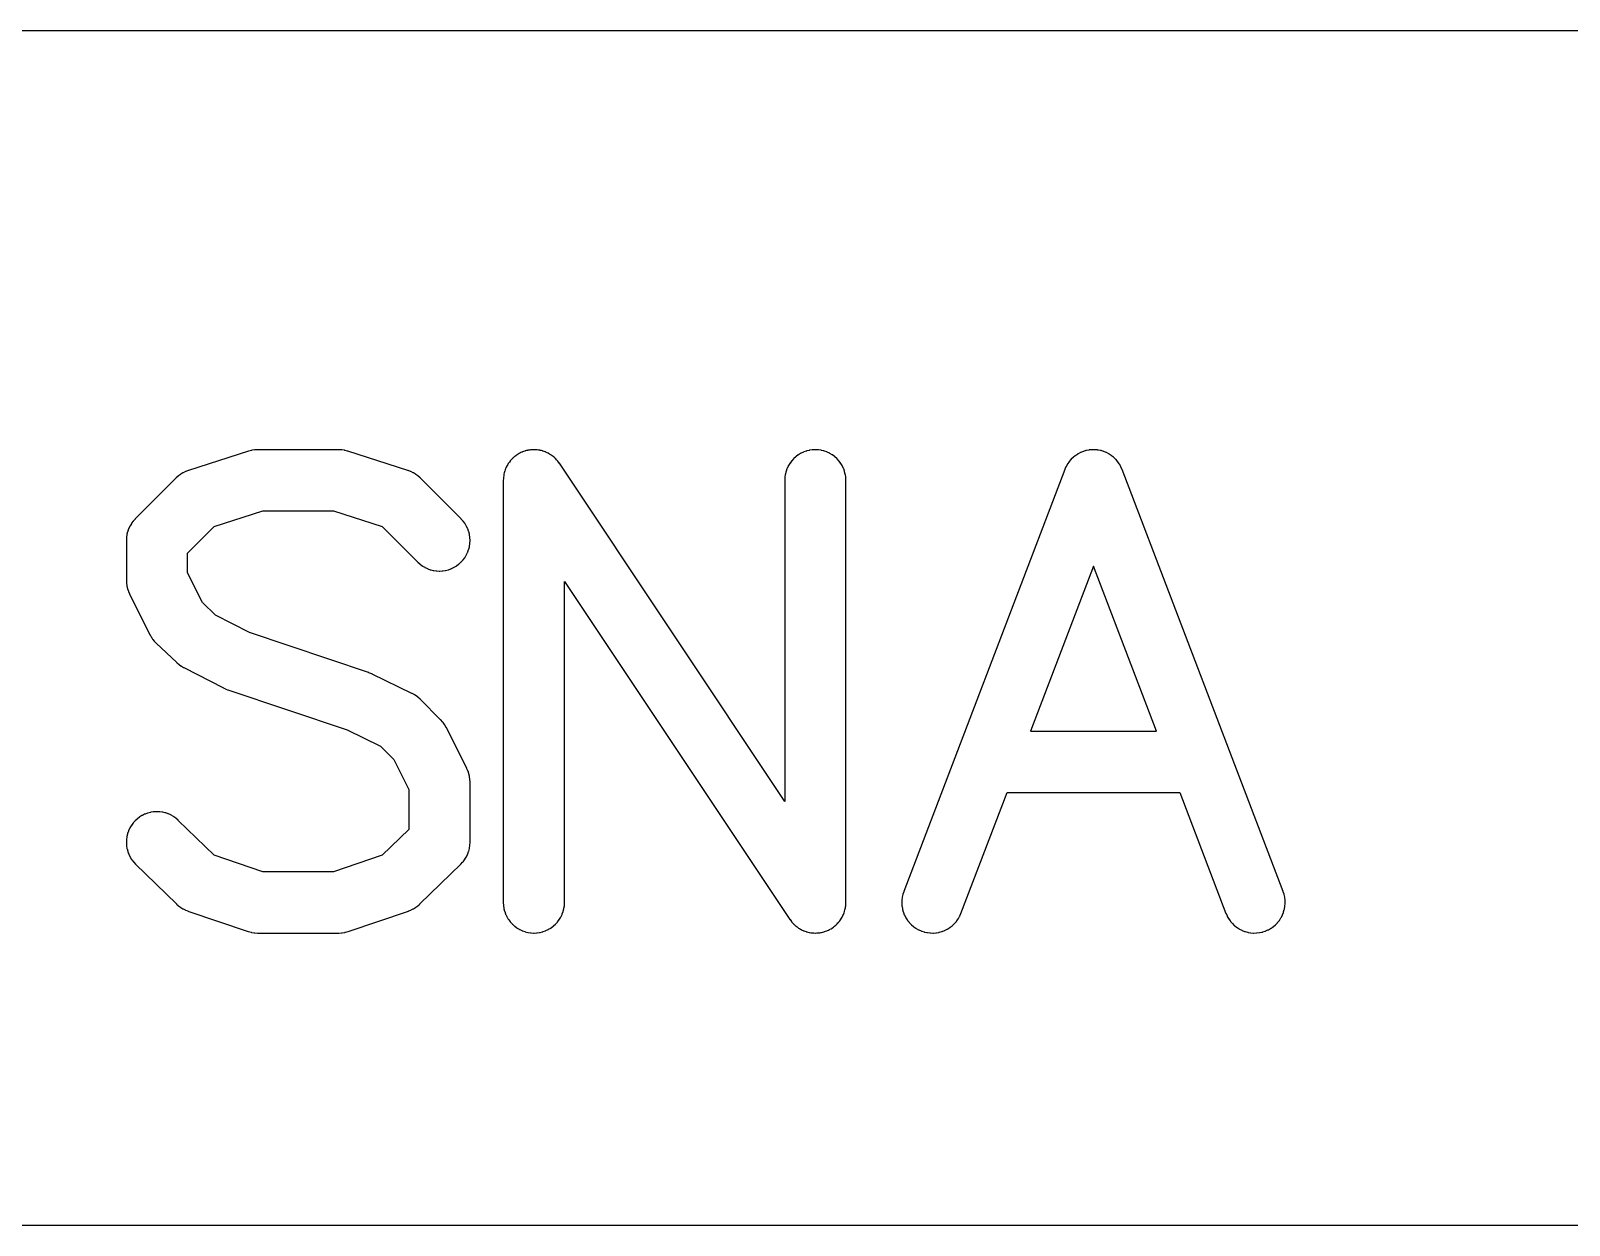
# Model space of a CAD drawing. Header units: inches. Extents: x -0.5 to 10, y -2.4 to 3.9.
# Drawn here: x 3.359 to 3.5023, y -2.0665 to -1.9552 of the extents above; entities that cross this region are included whole.
import ezdxf

# ---------------------------------------------------------------- set-up
doc = ezdxf.new("R2010")
doc.units = ezdxf.units.IN

msp = doc.modelspace()

# ---------------------------------------------------------------- linework, layer by layer
for points in [[(3.03095, -2.06645), (3.79965, -2.06645), (3.79965, -1.95525), (3.03095, -1.95525)], [(3.391772, -2.001402), (3.395085, -2.004715), (3.395095, -2.004725), (3.395103, -2.004732), (3.395273, -2.004887), (3.39529, -2.004902), (3.395311, -2.004918), (3.395497, -2.005056), (3.395514, -2.005068), (3.395537, -2.005083), (3.395735, -2.005201), (3.395756, -2.005213), (3.395778, -2.005225), (3.395987, -2.005323), (3.396008, -2.005333), (3.396032, -2.005342), (3.396249, -2.00542), (3.39627, -2.005427), (3.396296, -2.005434), (3.39652, -2.00549), (3.396545, -2.005496), (3.396568, -2.005499), (3.396796, -2.005533), (3.396819, -2.005536), (3.396845, -2.005538), (3.397075, -2.005549), (3.3971, -2.00555), (3.397125, -2.005549), (3.397355, -2.005538), (3.397381, -2.005536), (3.397404, -2.005533), (3.397632, -2.005499), (3.397655, -2.005496), (3.39768, -2.00549), (3.397904, -2.005434), (3.39793, -2.005427), (3.397951, -2.00542), (3.398168, -2.005342), (3.398192, -2.005333), (3.398213, -2.005323), (3.398422, -2.005225), (3.398444, -2.005213), (3.398465, -2.005201), (3.398663, -2.005083), (3.398686, -2.005068), (3.398703, -2.005056), (3.398889, -2.004918), (3.39891, -2.004902), (3.398927, -2.004887), (3.399097, -2.004732), (3.399115, -2.004715), (3.399132, -2.004697), (3.399287, -2.004527), (3.399302, -2.00451), (3.399318, -2.004489), (3.399456, -2.004303), (3.399468, -2.004286), (3.399483, -2.004263), (3.399601, -2.004065), (3.399613, -2.004044), (3.399625, -2.004022), (3.399723, -2.003813), (3.399733, -2.003792), (3.399742, -2.003768), (3.39982, -2.003551), (3.399827, -2.00353), (3.399834, -2.003504), (3.39989, -2.00328), (3.399896, -2.003255), (3.399899, -2.003232), (3.399933, -2.003004), (3.399936, -2.002981), (3.399938, -2.002955), (3.399949, -2.002725), (3.39995, -2.0027), (3.399949, -2.002675), (3.399938, -2.002445), (3.399936, -2.002419), (3.399933, -2.002396), (3.399899, -2.002168), (3.399896, -2.002145), (3.39989, -2.00212), (3.399834, -2.001896), (3.399827, -2.00187), (3.39982, -2.001849), (3.399742, -2.001632), (3.399733, -2.001608), (3.399723, -2.001587), (3.399625, -2.001378), (3.399613, -2.001356), (3.399601, -2.001335), (3.399483, -2.001137), (3.399468, -2.001114), (3.399456, -2.001097), (3.399318, -2.000911), (3.399302, -2.00089), (3.399287, -2.000873), (3.399132, -2.000703), (3.399125, -2.000695), (3.399115, -2.000685), (3.395315, -1.996885), (3.395299, -1.996869), (3.395298, -1.996868), (3.395133, -1.996718), (3.395117, -1.996705), (3.395097, -1.996688), (3.394918, -1.996555), (3.394899, -1.996541), (3.394879, -1.996528), (3.394689, -1.996412), (3.394667, -1.996399), (3.394647, -1.996389), (3.394447, -1.996291), (3.394428, -1.996283), (3.394403, -1.996273), (3.394195, -1.996195), (3.394187, -1.996192), (3.394172, -1.996187), (3.388572, -1.994387), (3.388565, -1.994385), (3.388547, -1.994379), (3.388312, -1.994317), (3.388286, -1.994311), (3.388286, -1.994311), (3.388261, -1.994306), (3.388021, -1.994269), (3.387996, -1.994265), (3.387996, -1.994265), (3.387969, -1.994263), (3.387726, -1.994251), (3.38771, -1.99425), (3.3877, -1.99425), (3.3802, -1.99425), (3.38019, -1.99425), (3.380174, -1.994251), (3.379931, -1.994263), (3.379904, -1.994265), (3.379904, -1.994265), (3.379879, -1.994269), (3.379639, -1.994306), (3.379614, -1.994311), (3.379614, -1.994311), (3.379588, -1.994317), (3.379353, -1.994379), (3.379335, -1.994385), (3.379328, -1.994387), (3.373728, -1.996187), (3.373713, -1.996192), (3.373705, -1.996195), (3.373497, -1.996273), (3.373472, -1.996283), (3.373453, -1.996291), (3.373253, -1.996389), (3.373233, -1.996399), (3.373211, -1.996412), (3.373021, -1.996528), (3.373001, -1.996541), (3.372982, -1.996555), (3.372803, -1.996688), (3.372783, -1.996705), (3.372767, -1.996718), (3.372602, -1.996868), (3.372601, -1.996869), (3.372585, -1.996885), (3.368785, -2.000685), (3.368775, -2.000695), (3.368768, -2.000703), (3.368613, -2.000873), (3.368598, -2.00089), (3.368582, -2.000911), (3.368444, -2.001097), (3.368432, -2.001114), (3.368417, -2.001137), (3.368299, -2.001335), (3.368287, -2.001356), (3.368275, -2.001378), (3.368177, -2.001587), (3.368167, -2.001608), (3.368158, -2.001632), (3.36808, -2.001849), (3.368073, -2.00187), (3.368066, -2.001896), (3.36801, -2.00212), (3.368004, -2.002145), (3.368001, -2.002168), (3.367967, -2.002396), (3.367964, -2.002419), (3.367962, -2.002445), (3.367951, -2.002675), (3.36795, -2.00269), (3.36795, -2.0027), (3.36795, -2.0064), (3.36795, -2.006411), (3.367951, -2.006423), (3.367961, -2.006641), (3.367962, -2.006666), (3.367965, -2.006687), (3.367995, -2.006903), (3.367999, -2.006925), (3.368004, -2.006948), (3.368054, -2.00716), (3.36806, -2.007186), (3.368066, -2.007205), (3.368136, -2.007411), (3.368145, -2.007436), (3.368153, -2.007454), (3.368241, -2.007654), (3.368247, -2.007666), (3.368251, -2.007675), (3.370151, -2.011475), (3.370153, -2.011479), (3.370161, -2.011494), (3.370261, -2.011673), (3.37027, -2.01169), (3.370283, -2.01171), (3.370398, -2.01188), (3.370411, -2.011898), (3.370424, -2.011915), (3.370553, -2.012074), (3.370568, -2.012092), (3.370582, -2.012106), (3.370724, -2.012254), (3.37073, -2.01226), (3.37074, -2.012269), (3.37264, -2.014069), (3.372652, -2.01408), (3.372657, -2.014085), (3.372826, -2.01423), (3.372841, -2.014242), (3.372863, -2.014259), (3.373045, -2.014388), (3.373063, -2.0144), (3.373085, -2.014413), (3.373277, -2.014524), (3.373282, -2.014527), (3.373298, -2.014535), (3.376998, -2.016435), (3.377014, -2.016443), (3.377015, -2.016444), (3.377175, -2.016518), (3.377192, -2.016526), (3.377209, -2.016533), (3.377374, -2.016595), (3.377389, -2.0166), (3.377392, -2.016601), (3.388518, -2.020343), (3.391623, -2.021854), (3.392858, -2.023088), (3.39425, -2.025873), (3.39425, -2.029597), (3.391774, -2.032008), (3.38723, -2.03355), (3.38067, -2.03355), (3.376126, -2.032008), (3.372788, -2.028758), (3.372777, -2.028748), (3.37277, -2.028741), (3.372597, -2.028589), (3.372579, -2.028574), (3.372559, -2.028558), (3.372372, -2.028423), (3.372351, -2.028409), (3.372331, -2.028397), (3.372131, -2.028281), (3.37211, -2.028269), (3.372088, -2.028258), (3.371878, -2.028162), (3.371854, -2.028152), (3.371832, -2.028144), (3.371614, -2.028069), (3.37159, -2.028062), (3.371567, -2.028056), (3.371343, -2.028003), (3.371319, -2.027998), (3.371294, -2.027994), (3.371066, -2.027963), (3.371045, -2.027961), (3.371017, -2.027959), (3.370787, -2.027951), (3.370764, -2.02795), (3.370737, -2.027951), (3.370507, -2.027966), (3.370483, -2.027968), (3.370459, -2.027971), (3.370231, -2.028008), (3.370204, -2.028013), (3.370183, -2.028018), (3.36996, -2.028077), (3.369934, -2.028085), (3.369913, -2.028092), (3.369697, -2.028173), (3.369673, -2.028182), (3.369652, -2.028192), (3.369445, -2.028293), (3.369421, -2.028306), (3.369402, -2.028317), (3.369206, -2.028438), (3.369184, -2.028452), (3.369165, -2.028466), (3.368982, -2.028606), (3.368961, -2.028623), (3.368944, -2.028637), (3.368776, -2.028795), (3.368758, -2.028812), (3.368741, -2.02883), (3.368589, -2.029003), (3.368574, -2.029021), (3.368558, -2.029041), (3.368423, -2.029228), (3.368409, -2.029249), (3.368397, -2.029269), (3.368281, -2.029469), (3.368269, -2.02949), (3.368258, -2.029512), (3.368162, -2.029722), (3.368152, -2.029746), (3.368144, -2.029768), (3.368069, -2.029986), (3.368062, -2.03001), (3.368056, -2.030033), (3.368003, -2.030257), (3.367998, -2.030281), (3.367994, -2.030306), (3.367963, -2.030534), (3.367961, -2.030555), (3.367959, -2.030583), (3.367951, -2.030813), (3.36795, -2.030836), (3.367951, -2.030863), (3.367966, -2.031093), (3.367968, -2.031117), (3.367971, -2.031141), (3.368008, -2.031369), (3.368013, -2.031396), (3.368018, -2.031417), (3.368077, -2.03164), (3.368085, -2.031666), (3.368092, -2.031687), (3.368173, -2.031903), (3.368182, -2.031927), (3.368192, -2.031948), (3.368293, -2.032155), (3.368306, -2.032179), (3.368317, -2.032198), (3.368438, -2.032394), (3.368452, -2.032416), (3.368466, -2.032435), (3.368606, -2.032618), (3.368623, -2.032639), (3.368637, -2.032656), (3.368795, -2.032824), (3.368802, -2.032832), (3.368812, -2.032842), (3.372612, -2.036542), (3.372619, -2.036548), (3.372628, -2.036557), (3.372784, -2.036696), (3.372802, -2.036711), (3.372819, -2.036724), (3.372987, -2.036849), (3.373006, -2.036863), (3.373023, -2.036874), (3.373202, -2.036983), (3.373221, -2.036994), (3.373241, -2.037004), (3.373428, -2.037097), (3.373447, -2.037106), (3.373469, -2.037115), (3.373663, -2.037191), (3.373667, -2.037193), (3.373684, -2.037199), (3.379284, -2.039099), (3.379298, -2.039103), (3.37931, -2.039107), (3.379557, -2.039176), (3.379581, -2.039182), (3.379581, -2.039182), (3.37961, -2.039188), (3.379863, -2.039229), (3.37989, -2.039233), (3.37989, -2.039233), (3.379917, -2.039235), (3.380173, -2.039249), (3.380191, -2.03925), (3.3802, -2.03925), (3.3877, -2.03925), (3.387709, -2.03925), (3.387727, -2.039249), (3.387983, -2.039235), (3.38801, -2.039233), (3.38801, -2.039233), (3.388037, -2.039229), (3.38829, -2.039188), (3.388319, -2.039182), (3.388319, -2.039182), (3.388343, -2.039176), (3.38859, -2.039107), (3.388602, -2.039103), (3.388616, -2.039099), (3.394216, -2.037199), (3.394233, -2.037193), (3.394237, -2.037191), (3.394431, -2.037115), (3.394453, -2.037106), (3.394472, -2.037097), (3.394659, -2.037004), (3.394679, -2.036994), (3.394698, -2.036983), (3.394877, -2.036874), (3.394894, -2.036863), (3.394913, -2.036849), (3.395081, -2.036724), (3.395098, -2.036711), (3.395116, -2.036696), (3.395272, -2.036557), (3.395281, -2.036548), (3.395288, -2.036542), (3.399088, -2.032842), (3.399098, -2.032832), (3.399106, -2.032824), (3.399265, -2.032652), (3.399279, -2.032637), (3.399279, -2.032637), (3.399297, -2.032614), (3.399439, -2.032427), (3.399454, -2.032407), (3.399467, -2.032386), (3.39959, -2.032186), (3.399602, -2.032164), (3.399602, -2.032164), (3.399614, -2.032142), (3.399715, -2.031931), (3.399725, -2.031911), (3.399735, -2.031885), (3.399815, -2.031665), (3.399824, -2.031638), (3.399824, -2.031638), (3.39983, -2.031617), (3.399888, -2.03139), (3.399893, -2.031366), (3.399893, -2.031366), (3.399898, -2.031341), (3.399933, -2.031109), (3.399936, -2.031084), (3.399936, -2.031084), (3.399938, -2.031059), (3.399949, -2.030825), (3.39995, -2.03081), (3.39995, -2.0308), (3.39995, -2.0252), (3.39995, -2.025189), (3.399949, -2.025177), (3.399939, -2.024959), (3.399938, -2.024934), (3.399935, -2.024913), (3.399905, -2.024697), (3.399901, -2.024675), (3.399896, -2.024652), (3.399846, -2.02444), (3.39984, -2.024414), (3.399834, -2.024395), (3.399764, -2.024189), (3.399755, -2.024164), (3.399747, -2.024146), (3.399659, -2.023946), (3.399653, -2.023934), (3.399649, -2.023925), (3.397749, -2.020125), (3.397743, -2.020114), (3.397736, -2.020102), (3.397612, -2.019883), (3.397599, -2.019861), (3.397599, -2.019861), (3.397583, -2.019838), (3.397436, -2.019633), (3.397421, -2.019614), (3.397421, -2.019614), (3.397402, -2.019592), (3.397234, -2.019404), (3.397224, -2.019394), (3.397215, -2.019385), (3.395315, -2.017485), (3.395302, -2.017472), (3.395295, -2.017466), (3.395101, -2.017292), (3.395078, -2.017273), (3.395078, -2.017273), (3.395058, -2.017257), (3.394846, -2.017106), (3.394821, -2.01709), (3.394821, -2.01709), (3.394799, -2.017077), (3.394571, -2.01695), (3.394559, -2.016943), (3.394547, -2.016937), (3.390847, -2.015137), (3.390833, -2.015131), (3.390817, -2.015124), (3.390538, -2.01501), (3.390521, -2.015003), (3.390508, -2.014999), (3.379411, -2.011267), (3.376264, -2.009651), (3.375025, -2.008476), (3.37365, -2.005727), (3.37365, -2.003881), (3.376128, -2.001402), (3.380647, -1.99995), (3.387253, -1.99995)], [(3.40305, -1.997098), (3.40305, -1.9971), (3.40305, -2.0364), (3.40305, -2.03641), (3.403051, -2.036425), (3.403062, -2.036655), (3.403064, -2.036681), (3.403067, -2.036704), (3.403101, -2.036932), (3.403104, -2.036955), (3.40311, -2.03698), (3.403166, -2.037204), (3.403173, -2.03723), (3.40318, -2.037251), (3.403258, -2.037468), (3.403267, -2.037492), (3.403277, -2.037513), (3.403375, -2.037722), (3.403387, -2.037744), (3.403399, -2.037765), (3.403517, -2.037963), (3.403532, -2.037986), (3.403544, -2.038003), (3.403682, -2.038189), (3.403698, -2.03821), (3.403713, -2.038227), (3.403868, -2.038397), (3.403885, -2.038415), (3.403903, -2.038432), (3.404073, -2.038587), (3.40409, -2.038602), (3.404111, -2.038618), (3.404297, -2.038756), (3.404314, -2.038768), (3.404337, -2.038783), (3.404535, -2.038901), (3.404556, -2.038913), (3.404578, -2.038925), (3.404787, -2.039023), (3.404808, -2.039033), (3.404832, -2.039042), (3.405049, -2.03912), (3.40507, -2.039127), (3.405096, -2.039134), (3.40532, -2.03919), (3.405345, -2.039196), (3.405368, -2.039199), (3.405596, -2.039233), (3.405619, -2.039236), (3.405645, -2.039238), (3.405875, -2.039249), (3.4059, -2.03925), (3.405925, -2.039249), (3.406155, -2.039238), (3.406181, -2.039236), (3.406204, -2.039233), (3.406432, -2.039199), (3.406455, -2.039196), (3.40648, -2.03919), (3.406704, -2.039134), (3.40673, -2.039127), (3.406751, -2.03912), (3.406968, -2.039042), (3.406992, -2.039033), (3.407013, -2.039023), (3.407222, -2.038925), (3.407244, -2.038913), (3.407265, -2.038901), (3.407463, -2.038783), (3.407486, -2.038768), (3.407503, -2.038756), (3.407689, -2.038618), (3.40771, -2.038602), (3.407727, -2.038587), (3.407897, -2.038432), (3.407915, -2.038415), (3.407932, -2.038397), (3.408087, -2.038227), (3.408102, -2.03821), (3.408118, -2.038189), (3.408256, -2.038003), (3.408268, -2.037986), (3.408283, -2.037963), (3.408401, -2.037765), (3.408413, -2.037744), (3.408425, -2.037722), (3.408523, -2.037513), (3.408533, -2.037492), (3.408542, -2.037468), (3.40862, -2.037251), (3.408627, -2.03723), (3.408634, -2.037204), (3.40869, -2.03698), (3.408696, -2.036955), (3.408699, -2.036932), (3.408733, -2.036704), (3.408736, -2.036681), (3.408738, -2.036655), (3.408749, -2.036425), (3.40875, -2.03641), (3.40875, -2.0364), (3.40875, -2.006513), (3.429729, -2.037981), (3.42973, -2.037983), (3.429732, -2.037986), (3.429744, -2.038003), (3.429812, -2.038095), (3.42988, -2.038186), (3.429894, -2.038205), (3.429895, -2.038206), (3.429897, -2.038208), (3.429898, -2.03821), (3.429913, -2.038227), (3.429989, -2.038311), (3.430066, -2.038395), (3.43008, -2.038411), (3.430083, -2.038413), (3.430085, -2.038415), (3.430103, -2.038432), (3.430187, -2.038509), (3.430271, -2.038585), (3.430288, -2.0386), (3.43029, -2.038601), (3.430292, -2.038603), (3.430311, -2.038618), (3.430403, -2.038686), (3.430494, -2.038754), (3.430511, -2.038766), (3.430514, -2.038768), (3.430516, -2.03877), (3.430537, -2.038783), (3.430635, -2.038841), (3.430733, -2.0389), (3.430754, -2.038912), (3.430756, -2.038913), (3.430778, -2.038925), (3.430881, -2.038973), (3.430984, -2.039022), (3.431007, -2.039032), (3.431009, -2.039033), (3.431032, -2.039042), (3.431139, -2.03908), (3.431247, -2.039119), (3.43127, -2.039126), (3.431272, -2.039127), (3.431296, -2.039134), (3.431407, -2.039161), (3.431517, -2.039189), (3.431541, -2.039195), (3.431544, -2.039195), (3.431545, -2.039196), (3.431568, -2.039199), (3.431681, -2.039216), (3.431793, -2.039233), (3.431816, -2.039236), (3.431818, -2.039236), (3.43182, -2.039236), (3.431845, -2.039238), (3.431959, -2.039244), (3.432072, -2.039249), (3.432097, -2.03925), (3.4321, -2.03925), (3.432125, -2.039249), (3.432238, -2.039244), (3.432352, -2.039238), (3.432377, -2.039237), (3.432379, -2.039236), (3.432381, -2.039236), (3.432404, -2.039233), (3.432516, -2.039217), (3.432629, -2.0392), (3.432653, -2.039196), (3.432653, -2.039196), (3.432656, -2.039195), (3.43268, -2.03919), (3.43279, -2.039162), (3.432901, -2.039135), (3.432923, -2.039129), (3.432925, -2.039128), (3.432927, -2.039127), (3.43293, -2.039127), (3.432951, -2.03912), (3.433058, -2.039081), (3.433165, -2.039043), (3.433185, -2.039035), (3.433188, -2.039034), (3.43319, -2.039033), (3.433192, -2.039033), (3.433213, -2.039023), (3.433316, -2.038974), (3.433419, -2.038926), (3.433439, -2.038916), (3.433441, -2.038915), (3.433444, -2.038913), (3.433465, -2.038901), (3.433562, -2.038843), (3.43366, -2.038784), (3.433679, -2.038773), (3.433681, -2.038771), (3.433683, -2.03877), (3.433686, -2.038768), (3.433703, -2.038756), (3.433795, -2.038688), (3.433886, -2.03862), (3.433905, -2.038606), (3.433906, -2.038605), (3.433908, -2.038603), (3.43391, -2.038602), (3.433927, -2.038587), (3.434011, -2.038511), (3.434095, -2.038434), (3.434111, -2.03842), (3.434113, -2.038417), (3.434115, -2.038415), (3.434132, -2.038397), (3.434209, -2.038313), (3.434285, -2.038229), (3.4343, -2.038212), (3.434301, -2.03821), (3.434303, -2.038208), (3.434318, -2.038189), (3.434386, -2.038097), (3.434454, -2.038006), (3.434466, -2.037989), (3.434468, -2.037986), (3.43447, -2.037984), (3.434483, -2.037963), (3.434541, -2.037865), (3.4346, -2.037767), (3.434612, -2.037746), (3.434613, -2.037744), (3.434625, -2.037722), (3.434673, -2.037619), (3.434722, -2.037516), (3.434732, -2.037493), (3.434733, -2.037491), (3.434742, -2.037468), (3.43478, -2.037361), (3.434819, -2.037253), (3.434826, -2.03723), (3.434827, -2.037228), (3.434834, -2.037204), (3.434861, -2.037093), (3.434889, -2.036983), (3.434895, -2.036959), (3.434895, -2.036956), (3.434896, -2.036955), (3.434899, -2.036932), (3.434916, -2.036819), (3.434933, -2.036707), (3.434936, -2.036684), (3.434936, -2.036682), (3.434936, -2.03668), (3.434938, -2.036655), (3.434944, -2.036541), (3.434949, -2.036428), (3.43495, -2.036403), (3.43495, -2.0364), (3.43495, -1.9971), (3.43495, -1.99709), (3.434949, -1.997075), (3.434938, -1.996845), (3.434936, -1.996819), (3.434933, -1.996796), (3.434899, -1.996568), (3.434896, -1.996545), (3.43489, -1.99652), (3.434834, -1.996296), (3.434827, -1.99627), (3.43482, -1.996249), (3.434742, -1.996032), (3.434733, -1.996008), (3.434723, -1.995987), (3.434625, -1.995778), (3.434613, -1.995756), (3.434601, -1.995735), (3.434483, -1.995537), (3.434468, -1.995514), (3.434456, -1.995497), (3.434318, -1.995311), (3.434302, -1.99529), (3.434287, -1.995273), (3.434132, -1.995103), (3.434115, -1.995085), (3.434097, -1.995068), (3.433927, -1.994913), (3.43391, -1.994898), (3.433889, -1.994882), (3.433703, -1.994744), (3.433686, -1.994732), (3.433663, -1.994717), (3.433465, -1.994599), (3.433444, -1.994587), (3.433422, -1.994575), (3.433213, -1.994477), (3.433192, -1.994467), (3.433168, -1.994458), (3.432951, -1.99438), (3.43293, -1.994373), (3.432904, -1.994366), (3.43268, -1.99431), (3.432655, -1.994304), (3.432632, -1.994301), (3.432404, -1.994267), (3.432381, -1.994264), (3.432355, -1.994262), (3.432125, -1.994251), (3.4321, -1.99425), (3.432075, -1.994251), (3.431845, -1.994262), (3.431819, -1.994264), (3.431796, -1.994267), (3.431568, -1.994301), (3.431545, -1.994304), (3.43152, -1.99431), (3.431296, -1.994366), (3.43127, -1.994373), (3.431249, -1.99438), (3.431032, -1.994458), (3.431008, -1.994467), (3.430987, -1.994477), (3.430778, -1.994575), (3.430756, -1.994587), (3.430735, -1.994599), (3.430537, -1.994717), (3.430514, -1.994732), (3.430497, -1.994744), (3.430311, -1.994882), (3.43029, -1.994898), (3.430273, -1.994913), (3.430103, -1.995068), (3.430085, -1.995085), (3.430068, -1.995103), (3.429913, -1.995273), (3.429898, -1.99529), (3.429882, -1.995311), (3.429744, -1.995497), (3.429732, -1.995514), (3.429717, -1.995537), (3.429599, -1.995735), (3.429587, -1.995756), (3.429575, -1.995778), (3.429477, -1.995987), (3.429467, -1.996008), (3.429458, -1.996032), (3.42938, -1.996249), (3.429373, -1.99627), (3.429366, -1.996296), (3.42931, -1.99652), (3.429304, -1.996545), (3.429301, -1.996568), (3.429267, -1.996796), (3.429264, -1.996819), (3.429262, -1.996845), (3.429251, -1.997075), (3.42925, -1.99709), (3.42925, -1.9971), (3.42925, -2.026987), (3.408271, -1.995519), (3.40827, -1.995517), (3.408268, -1.995514), (3.408256, -1.995497), (3.408188, -1.995405), (3.40812, -1.995314), (3.408106, -1.995295), (3.408105, -1.995294), (3.408103, -1.995292), (3.408102, -1.99529), (3.408087, -1.995273), (3.408011, -1.995189), (3.407934, -1.995105), (3.40792, -1.995089), (3.407917, -1.995087), (3.407915, -1.995085), (3.407897, -1.995068), (3.407813, -1.994991), (3.407729, -1.994915), (3.407712, -1.9949), (3.40771, -1.994899), (3.407708, -1.994897), (3.407689, -1.994882), (3.407597, -1.994814), (3.407506, -1.994746), (3.407489, -1.994734), (3.407486, -1.994732), (3.407484, -1.99473), (3.407463, -1.994717), (3.407365, -1.994659), (3.407267, -1.9946), (3.407246, -1.994588), (3.407244, -1.994587), (3.407222, -1.994575), (3.407119, -1.994527), (3.407016, -1.994478), (3.406993, -1.994468), (3.406991, -1.994467), (3.406968, -1.994458), (3.406861, -1.99442), (3.406753, -1.994381), (3.40673, -1.994374), (3.406728, -1.994373), (3.406704, -1.994366), (3.406593, -1.994339), (3.406483, -1.994311), (3.406459, -1.994305), (3.406456, -1.994305), (3.406455, -1.994304), (3.406432, -1.994301), (3.406319, -1.994284), (3.406207, -1.994267), (3.406184, -1.994264), (3.406182, -1.994264), (3.40618, -1.994264), (3.406155, -1.994262), (3.406041, -1.994256), (3.405928, -1.994251), (3.405903, -1.99425), (3.4059, -1.99425), (3.405875, -1.994251), (3.405762, -1.994256), (3.405648, -1.994262), (3.405623, -1.994263), (3.405621, -1.994264), (3.405619, -1.994264), (3.405596, -1.994267), (3.405484, -1.994283), (3.405371, -1.9943), (3.405347, -1.994304), (3.405347, -1.994304), (3.405344, -1.994305), (3.40532, -1.99431), (3.40521, -1.994338), (3.405099, -1.994365), (3.405077, -1.994371), (3.405075, -1.994372), (3.405073, -1.994373), (3.40507, -1.994373), (3.405049, -1.99438), (3.404942, -1.994419), (3.404835, -1.994457), (3.404815, -1.994465), (3.404812, -1.994466), (3.40481, -1.994467), (3.404808, -1.994467), (3.404787, -1.994477), (3.404684, -1.994526), (3.404581, -1.994574), (3.404561, -1.994584), (3.404559, -1.994585), (3.404556, -1.994587), (3.404535, -1.994599), (3.404438, -1.994657), (3.40434, -1.994716), (3.404321, -1.994727), (3.404319, -1.994729), (3.404317, -1.99473), (3.404314, -1.994732), (3.404297, -1.994744), (3.404205, -1.994812), (3.404114, -1.99488), (3.404095, -1.994894), (3.404094, -1.994895), (3.404092, -1.994897), (3.40409, -1.994898), (3.404073, -1.994913), (3.403989, -1.994989), (3.403905, -1.995066), (3.403889, -1.99508), (3.403887, -1.995083), (3.403885, -1.995085), (3.403868, -1.995103), (3.403791, -1.995187), (3.403715, -1.995271), (3.4037, -1.995288), (3.403699, -1.99529), (3.403697, -1.995292), (3.403682, -1.995311), (3.403614, -1.995403), (3.403546, -1.995494), (3.403534, -1.995511), (3.403532, -1.995514), (3.40353, -1.995516), (3.403517, -1.995537), (3.403459, -1.995635), (3.4034, -1.995733), (3.403388, -1.995754), (3.403387, -1.995756), (3.403375, -1.995778), (3.403327, -1.995881), (3.403278, -1.995984), (3.403268, -1.996007), (3.403267, -1.996009), (3.403258, -1.996032), (3.40322, -1.996139), (3.403181, -1.996247), (3.403174, -1.99627), (3.403173, -1.996272), (3.403166, -1.996296), (3.403139, -1.996407), (3.403111, -1.996517), (3.403105, -1.996541), (3.403105, -1.996544), (3.403104, -1.996545), (3.403101, -1.996568), (3.403084, -1.996681), (3.403067, -1.996793), (3.403064, -1.996816), (3.403064, -1.996818), (3.403064, -1.99682), (3.403062, -1.996845), (3.403056, -1.996959), (3.403051, -1.997072), (3.40305, -1.99708), (3.40305, -1.99709), (3.40305, -1.997096), (3.40305, -1.997098)], [(3.449963, -2.02615), (3.466037, -2.02615), (3.470337, -2.037416), (3.470344, -2.037432), (3.470347, -2.037439), (3.470439, -2.03765), (3.47045, -2.037673), (3.470461, -2.037694), (3.470574, -2.037895), (3.470586, -2.037916), (3.4706, -2.037937), (3.470732, -2.038126), (3.470746, -2.038144), (3.470763, -2.038164), (3.470913, -2.03834), (3.470931, -2.03836), (3.470946, -2.038375), (3.471113, -2.038535), (3.471129, -2.03855), (3.47115, -2.038567), (3.471331, -2.03871), (3.471353, -2.038726), (3.471371, -2.038738), (3.471565, -2.038862), (3.471589, -2.038876), (3.471608, -2.038886), (3.471814, -2.038991), (3.471837, -2.039002), (3.471858, -2.039011), (3.472073, -2.039095), (3.472097, -2.039103), (3.47212, -2.03911), (3.472342, -2.039172), (3.472364, -2.039178), (3.47239, -2.039183), (3.472617, -2.039224), (3.472643, -2.039228), (3.472666, -2.03923), (3.472895, -2.039248), (3.472919, -2.039249), (3.472945, -2.039249), (3.473175, -2.039244), (3.4732, -2.039243), (3.473224, -2.039241), (3.473453, -2.039213), (3.473475, -2.03921), (3.473501, -2.039205), (3.473727, -2.039155), (3.473752, -2.039149), (3.473774, -2.039142), (3.473993, -2.039071), (3.474017, -2.039062), (3.474039, -2.039053), (3.47425, -2.038961), (3.474273, -2.03895), (3.474294, -2.038939), (3.474495, -2.038826), (3.474516, -2.038814), (3.474537, -2.0388), (3.474726, -2.038668), (3.474744, -2.038654), (3.474764, -2.038637), (3.47494, -2.038487), (3.47496, -2.038469), (3.474975, -2.038454), (3.475135, -2.038287), (3.47515, -2.038271), (3.475167, -2.03825), (3.47531, -2.038069), (3.475326, -2.038047), (3.475338, -2.038029), (3.475462, -2.037835), (3.475476, -2.037811), (3.475486, -2.037792), (3.475591, -2.037586), (3.475602, -2.037563), (3.475611, -2.037542), (3.475695, -2.037327), (3.475703, -2.037303), (3.47571, -2.03728), (3.475772, -2.037058), (3.475778, -2.037036), (3.475783, -2.03701), (3.475824, -2.036783), (3.475828, -2.036757), (3.47583, -2.036734), (3.475848, -2.036505), (3.475849, -2.036481), (3.475849, -2.036455), (3.475844, -2.036225), (3.475843, -2.0362), (3.475841, -2.036176), (3.475813, -2.035947), (3.47581, -2.035925), (3.475805, -2.035899), (3.475755, -2.035673), (3.475749, -2.035648), (3.475742, -2.035626), (3.475671, -2.035407), (3.475668, -2.035398), (3.475663, -2.035384), (3.460663, -1.996084), (3.46066, -1.996076), (3.460654, -1.996061), (3.460563, -1.995854), (3.460552, -1.995831), (3.460541, -1.995811), (3.460431, -1.995613), (3.460419, -1.995592), (3.460405, -1.995572), (3.460276, -1.995385), (3.460262, -1.995366), (3.460247, -1.995347), (3.4601, -1.995174), (3.460085, -1.995157), (3.460067, -1.995139), (3.459905, -1.994981), (3.459888, -1.994965), (3.459869, -1.994949), (3.459692, -1.994807), (3.459674, -1.994794), (3.459653, -1.994779), (3.459463, -1.994655), (3.459444, -1.994643), (3.459421, -1.99463), (3.459221, -1.994525), (3.459196, -1.994513), (3.459177, -1.994505), (3.458967, -1.99442), (3.458945, -1.994411), (3.458921, -1.994404), (3.458704, -1.994339), (3.45868, -1.994332), (3.458657, -1.994327), (3.458435, -1.994284), (3.458411, -1.99428), (3.458387, -1.994277), (3.458162, -1.994255), (3.458134, -1.994253), (3.458113, -1.994253), (3.457887, -1.994253), (3.457866, -1.994253), (3.457838, -1.994255), (3.457613, -1.994277), (3.457589, -1.99428), (3.457565, -1.994284), (3.457343, -1.994327), (3.45732, -1.994332), (3.457296, -1.994339), (3.457079, -1.994404), (3.457055, -1.994411), (3.457033, -1.99442), (3.456823, -1.994505), (3.456804, -1.994513), (3.456779, -1.994525), (3.456579, -1.99463), (3.456556, -1.994643), (3.456537, -1.994655), (3.456347, -1.994779), (3.456326, -1.994794), (3.456308, -1.994807), (3.456131, -1.994949), (3.456112, -1.994965), (3.456095, -1.994981), (3.455933, -1.995139), (3.455915, -1.995157), (3.4559, -1.995174), (3.455753, -1.995347), (3.455738, -1.995366), (3.455724, -1.995385), (3.455595, -1.995572), (3.455581, -1.995592), (3.455569, -1.995613), (3.455459, -1.995811), (3.455448, -1.995831), (3.455437, -1.995854), (3.455346, -1.996061), (3.45534, -1.996076), (3.455337, -1.996084), (3.440337, -2.035384), (3.440332, -2.035398), (3.440329, -2.035407), (3.440258, -2.035626), (3.440251, -2.035648), (3.440245, -2.035673), (3.440195, -2.035899), (3.44019, -2.035925), (3.440187, -2.035947), (3.440159, -2.036176), (3.440157, -2.0362), (3.440156, -2.036225), (3.440151, -2.036455), (3.440151, -2.036481), (3.440152, -2.036505), (3.44017, -2.036734), (3.440172, -2.036757), (3.440176, -2.036783), (3.440217, -2.03701), (3.440222, -2.037036), (3.440228, -2.037058), (3.44029, -2.03728), (3.440297, -2.037303), (3.440305, -2.037327), (3.440389, -2.037542), (3.440398, -2.037563), (3.440409, -2.037586), (3.440514, -2.037792), (3.440524, -2.037811), (3.440538, -2.037835), (3.440662, -2.038029), (3.440674, -2.038047), (3.44069, -2.038069), (3.440833, -2.03825), (3.44085, -2.038271), (3.440865, -2.038287), (3.441025, -2.038454), (3.44104, -2.038469), (3.44106, -2.038487), (3.441236, -2.038637), (3.441256, -2.038654), (3.441274, -2.038668), (3.441463, -2.0388), (3.441484, -2.038814), (3.441505, -2.038826), (3.441706, -2.038939), (3.441727, -2.03895), (3.44175, -2.038961), (3.441961, -2.039053), (3.441983, -2.039062), (3.442007, -2.039071), (3.442226, -2.039142), (3.442248, -2.039149), (3.442273, -2.039155), (3.442499, -2.039205), (3.442525, -2.03921), (3.442547, -2.039213), (3.442776, -2.039241), (3.4428, -2.039243), (3.442825, -2.039244), (3.443055, -2.039249), (3.443081, -2.039249), (3.443105, -2.039248), (3.443334, -2.03923), (3.443357, -2.039228), (3.443383, -2.039224), (3.44361, -2.039183), (3.443636, -2.039178), (3.443658, -2.039172), (3.44388, -2.03911), (3.443903, -2.039103), (3.443927, -2.039095), (3.444142, -2.039011), (3.444163, -2.039002), (3.444186, -2.038991), (3.444392, -2.038886), (3.444411, -2.038876), (3.444435, -2.038862), (3.444629, -2.038738), (3.444647, -2.038726), (3.444669, -2.03871), (3.44485, -2.038567), (3.444871, -2.03855), (3.444887, -2.038535), (3.445054, -2.038375), (3.445069, -2.03836), (3.445087, -2.03834), (3.445237, -2.038164), (3.445254, -2.038144), (3.445268, -2.038126), (3.4454, -2.037937), (3.445414, -2.037916), (3.445426, -2.037895), (3.445539, -2.037694), (3.44555, -2.037673), (3.445561, -2.03765), (3.445653, -2.037439), (3.445656, -2.037432), (3.445663, -2.037416)], [(3.463862, -2.02045), (3.458, -2.005092), (3.452138, -2.02045)]]:
    msp.add_lwpolyline(points, close=True)

doc.saveas('drawing.dxf')
